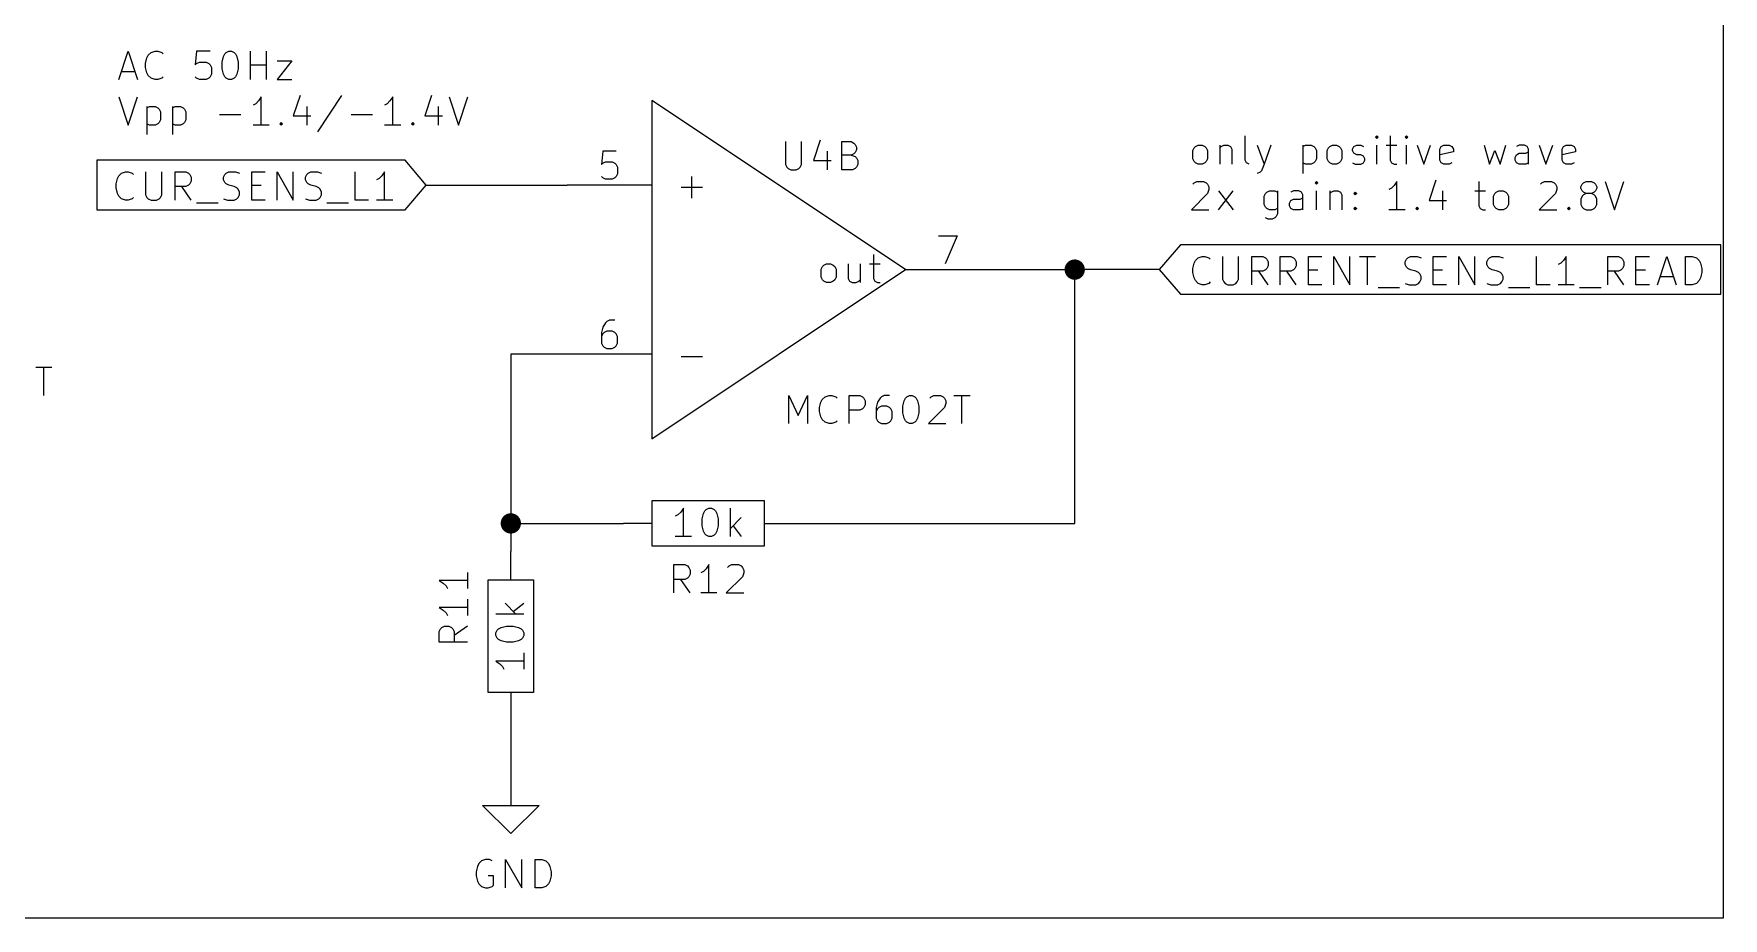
# Model space of a CAD drawing. Extents: x 0.4 to 16.1, y -11.3 to -0.4.
# Drawn here: x 3.154 to 6.15, y -9.15 to -7.582 of the extents above; entities that cross this region are included whole.
import ezdxf

# ---------------------------------------------------------------- set-up
doc = ezdxf.new("R2010")
doc.units = 0
doc.header["$MEASUREMENT"] = 0
for name, color, linetype in [('BLUE3', 171, 'CONTINUOUS'), ('CYAN2', 4, 'CONTINUOUS'), ('GREEN3', 91, 'CONTINUOUS'), ('LYELLOW', 51, 'CONTINUOUS'), ('RED2', 1, 'CONTINUOUS'), ('RED3', 11, 'CONTINUOUS')]:
    doc.layers.add(name, color=color, linetype=linetype)

msp = doc.modelspace()

# ---------------------------------------------------------------- linework, layer by layer
at = {"layer": 'BLUE3', "linetype": 'CONTINUOUS'}
for p, q in [((6.15, -6.05), (6.15, -9.15)), ((3.30476, -7.66288), (3.32143, -7.61288)), ((3.32143, -7.61288), (3.33809, -7.66288)), ((3.35238, -7.63431), (3.35476, -7.62478)), ((3.35238, -7.64145), (3.35238, -7.63431)), ((3.35476, -7.62478), (3.35714, -7.62002)), ((3.35714, -7.62002), (3.36191, -7.61526)), ((3.36191, -7.61526), (3.36905, -7.61288)), ((3.36905, -7.61288), (3.37381, -7.61288)), ((3.37381, -7.61288), (3.38095, -7.61526)), ((3.38095, -7.61526), (3.38333, -7.61764)), ((3.44285, -7.61288), (3.44048, -7.63669)), ((3.44048, -7.63669), (3.44285, -7.63431)), ((3.46667, -7.61288), (3.44285, -7.61288)), ((3.44285, -7.63431), (3.44762, -7.63193)), ((3.44762, -7.63193), (3.45952, -7.63193)), ((3.45952, -7.63193), (3.46428, -7.63431)), ((3.46428, -7.63431), (3.46667, -7.63669)), ((3.46667, -7.63669), (3.46905, -7.64145)), ((3.48809, -7.63193), (3.49047, -7.6224)), ((3.48809, -7.64383), (3.48809, -7.63193)), ((3.49047, -7.6224), (3.49285, -7.61764)), ((3.49285, -7.61764), (3.49524, -7.61526)), ((3.49524, -7.61526), (3.5, -7.61288)), ((3.5, -7.61288), (3.50476, -7.61288)), ((3.50476, -7.61288), (3.50952, -7.61526)), ((3.50952, -7.61526), (3.5119, -7.61764)), ((3.5119, -7.61764), (3.51428, -7.6224)), ((3.51428, -7.6224), (3.51667, -7.63193)), ((3.51667, -7.63193), (3.51667, -7.64383)), ((3.53809, -7.66288), (3.53809, -7.61288)), ((3.53809, -7.63669), (3.56666, -7.63669)), ((3.56666, -7.66288), (3.56666, -7.61288)), ((3.58571, -7.62955), (3.6119, -7.62955)), ((3.6119, -7.62955), (3.58571, -7.66288)), ((3.30952, -7.64859), (3.33333, -7.64859)), ((3.35476, -7.65097), (3.35238, -7.64145)), ((3.35714, -7.65574), (3.35476, -7.65097)), ((3.36191, -7.6605), (3.35714, -7.65574)), ((3.36905, -7.66288), (3.36191, -7.6605)), ((3.37381, -7.66288), (3.36905, -7.66288)), ((3.38095, -7.6605), (3.37381, -7.66288)), ((3.38333, -7.65812), (3.38095, -7.6605)), ((3.44285, -7.6605), (3.44048, -7.65812)), ((3.44762, -7.66288), (3.44285, -7.6605)), ((3.45952, -7.66288), (3.44762, -7.66288)), ((3.46428, -7.6605), (3.45952, -7.66288)), ((3.46667, -7.65812), (3.46428, -7.6605)), ((3.46905, -7.65335), (3.46667, -7.65812)), ((3.46905, -7.64145), (3.46905, -7.65335)), ((3.49047, -7.65335), (3.48809, -7.64383)), ((3.49285, -7.65812), (3.49047, -7.65335)), ((3.49524, -7.6605), (3.49285, -7.65812)), ((3.5, -7.66288), (3.49524, -7.6605)), ((3.50476, -7.66288), (3.5, -7.66288)), ((3.50952, -7.6605), (3.50476, -7.66288)), ((3.5119, -7.65812), (3.50952, -7.6605)), ((3.51428, -7.65335), (3.5119, -7.65812)), ((3.51667, -7.64383), (3.51428, -7.65335)), ((3.58571, -7.66288), (3.6119, -7.66288)), ((3.30476, -7.69388), (3.32143, -7.74388)), ((3.32143, -7.74388), (3.33809, -7.69388)), ((3.55714, -7.69388), (3.55238, -7.70102)), ((3.55714, -7.74388), (3.55714, -7.69388)), ((3.62619, -7.6915), (3.61428, -7.72721)), ((3.7, -7.6915), (3.65714, -7.75578)), ((3.79047, -7.69388), (3.78571, -7.70102)), ((3.79047, -7.74388), (3.79047, -7.69388)), ((3.85952, -7.6915), (3.84762, -7.72721)), ((3.89047, -7.69388), (3.90714, -7.74388)), ((3.90714, -7.74388), (3.92381, -7.69388)), ((3.35476, -7.71055), (3.35476, -7.76055)), ((3.35476, -7.71293), (3.35952, -7.71055)), ((3.35952, -7.71055), (3.36905, -7.71055)), ((3.36905, -7.71055), (3.37381, -7.71293)), ((3.37381, -7.71293), (3.37619, -7.71531)), ((3.37619, -7.71531), (3.37857, -7.72007)), ((3.37857, -7.72007), (3.37857, -7.73435)), ((3.4, -7.71055), (3.4, -7.76055)), ((3.4, -7.71293), (3.40476, -7.71055)), ((3.40476, -7.71055), (3.41428, -7.71055)), ((3.41428, -7.71055), (3.41904, -7.71293)), ((3.41904, -7.71293), (3.42143, -7.71531)), ((3.42143, -7.71531), (3.42381, -7.72007)), ((3.42381, -7.72007), (3.42381, -7.73435)), ((3.48333, -7.72483), (3.52143, -7.72483)), ((3.54761, -7.70578), (3.54285, -7.70817)), ((3.55238, -7.70102), (3.54761, -7.70578)), ((3.61428, -7.72721), (3.64523, -7.72721)), ((3.63809, -7.71055), (3.63809, -7.74388)), ((3.71666, -7.72483), (3.75476, -7.72483)), ((3.78095, -7.70578), (3.77619, -7.70817)), ((3.78571, -7.70102), (3.78095, -7.70578)), ((3.84762, -7.72721), (3.87857, -7.72721)), ((3.87143, -7.71055), (3.87143, -7.74388)), ((3.35952, -7.74388), (3.35476, -7.7415)), ((3.36905, -7.74388), (3.35952, -7.74388)), ((3.37381, -7.7415), (3.36905, -7.74388)), ((3.37619, -7.73912), (3.37381, -7.7415)), ((3.37857, -7.73435), (3.37619, -7.73912)), ((3.40476, -7.74388), (3.4, -7.7415)), ((3.41428, -7.74388), (3.40476, -7.74388)), ((3.41904, -7.7415), (3.41428, -7.74388)), ((3.42143, -7.73912), (3.41904, -7.7415)), ((3.42381, -7.73435), (3.42143, -7.73912)), ((3.57143, -7.74388), (3.54285, -7.74388)), ((3.59047, -7.7415), (3.59285, -7.73912)), ((3.59285, -7.74388), (3.59047, -7.7415)), ((3.59285, -7.73912), (3.59523, -7.7415)), ((3.59285, -7.73912), (3.59285, -7.74388)), ((3.59523, -7.7415), (3.59285, -7.74388)), ((3.80476, -7.74388), (3.77619, -7.74388)), ((3.82381, -7.7415), (3.82619, -7.73912)), ((3.82619, -7.74388), (3.82381, -7.7415)), ((3.82619, -7.73912), (3.82857, -7.7415)), ((3.82619, -7.73912), (3.82619, -7.74388)), ((3.82857, -7.7415), (3.82619, -7.74388)), ((5.20952, -7.78907), (5.2119, -7.78431)), ((5.20952, -7.80335), (5.20952, -7.78907)), ((5.2119, -7.78431), (5.21428, -7.78193)), ((5.21428, -7.78193), (5.21905, -7.77955)), ((5.21905, -7.77955), (5.22619, -7.77955)), ((5.22619, -7.77955), (5.23095, -7.78193)), ((5.23095, -7.78193), (5.23333, -7.78431)), ((5.23333, -7.78431), (5.23571, -7.78907)), ((5.23571, -7.78907), (5.23571, -7.80335)), ((5.25714, -7.77955), (5.25714, -7.81288)), ((5.25714, -7.78431), (5.25952, -7.78193)), ((5.25952, -7.78193), (5.26428, -7.77955)), ((5.26428, -7.77955), (5.27143, -7.77955)), ((5.27143, -7.77955), (5.27619, -7.78193)), ((5.27619, -7.78193), (5.27857, -7.78669)), ((5.27857, -7.78669), (5.27857, -7.81288)), ((5.30237, -7.80574), (5.30237, -7.76288)), ((5.3238, -7.77955), (5.33571, -7.81288)), ((5.34761, -7.77955), (5.33571, -7.81288)), ((5.40475, -7.77955), (5.40475, -7.82955)), ((5.40475, -7.78193), (5.40952, -7.77955)), ((5.40952, -7.77955), (5.41904, -7.77955)), ((5.41904, -7.77955), (5.4238, -7.78193)), ((5.4238, -7.78193), (5.42618, -7.78431)), ((5.42618, -7.78431), (5.42856, -7.78907)), ((5.42856, -7.78907), (5.42856, -7.80335)), ((5.44761, -7.78907), (5.44999, -7.78431)), ((5.44761, -7.80335), (5.44761, -7.78907)), ((5.44999, -7.78431), (5.45237, -7.78193)), ((5.45237, -7.78193), (5.45713, -7.77955)), ((5.45713, -7.77955), (5.46428, -7.77955)), ((5.46428, -7.77955), (5.46904, -7.78193)), ((5.46904, -7.78193), (5.47142, -7.78431)), ((5.47142, -7.78431), (5.4738, -7.78907)), ((5.4738, -7.78907), (5.4738, -7.80335)), ((5.49285, -7.78669), (5.49522, -7.78193)), ((5.49285, -7.78907), (5.49285, -7.78669)), ((5.49522, -7.79383), (5.49285, -7.78907)), ((5.49522, -7.78193), (5.49999, -7.77955)), ((5.49999, -7.77955), (5.50713, -7.77955)), ((5.50713, -7.77955), (5.51189, -7.78193)), ((5.5357, -7.76288), (5.53332, -7.76526)), ((5.53332, -7.76526), (5.5357, -7.76764)), ((5.53808, -7.76526), (5.5357, -7.76288)), ((5.5357, -7.76288), (5.5357, -7.76764)), ((5.5357, -7.76764), (5.53808, -7.76526)), ((5.5357, -7.81288), (5.5357, -7.77955)), ((5.55237, -7.77955), (5.57142, -7.77955)), ((5.55951, -7.76288), (5.55951, -7.80574)), ((5.58808, -7.76288), (5.5857, -7.76526)), ((5.5857, -7.76526), (5.58808, -7.76764)), ((5.59046, -7.76526), (5.58808, -7.76288)), ((5.58808, -7.76288), (5.58808, -7.76764)), ((5.58808, -7.76764), (5.59046, -7.76526)), ((5.58808, -7.81288), (5.58808, -7.77955)), ((5.60713, -7.77955), (5.61904, -7.81288)), ((5.61904, -7.81288), (5.63094, -7.77955)), ((5.64761, -7.78669), (5.64999, -7.78193)), ((5.64761, -7.80574), (5.64761, -7.78669)), ((5.64999, -7.78193), (5.65475, -7.77955)), ((5.65475, -7.77955), (5.66428, -7.77955)), ((5.66428, -7.77955), (5.66904, -7.78193)), ((5.66904, -7.78193), (5.67142, -7.78669)), ((5.67142, -7.78669), (5.67142, -7.79145)), ((5.72618, -7.77955), (5.7357, -7.81288)), ((5.7357, -7.81288), (5.74523, -7.78907)), ((5.74523, -7.78907), (5.75475, -7.81288)), ((5.75475, -7.81288), (5.76428, -7.77955)), ((5.78809, -7.77955), (5.78332, -7.78193)), ((5.79761, -7.77955), (5.78809, -7.77955)), ((5.80237, -7.78193), (5.79761, -7.77955)), ((5.80475, -7.78669), (5.80237, -7.78193)), ((5.80475, -7.81288), (5.80475, -7.78669)), ((5.8238, -7.77955), (5.8357, -7.81288)), ((5.8357, -7.81288), (5.84761, -7.77955)), ((5.86428, -7.78669), (5.86665, -7.78193)), ((5.86428, -7.80574), (5.86428, -7.78669)), ((5.86665, -7.78193), (5.87142, -7.77955)), ((5.87142, -7.77955), (5.88094, -7.77955)), ((5.88094, -7.77955), (5.8857, -7.78193)), ((5.8857, -7.78193), (5.88808, -7.78669)), ((5.88808, -7.78669), (5.88808, -7.79145)), ((5.2119, -7.80812), (5.20952, -7.80335)), ((5.21428, -7.8105), (5.2119, -7.80812)), ((5.21905, -7.81288), (5.21428, -7.8105)), ((5.22619, -7.81288), (5.21905, -7.81288)), ((5.23095, -7.8105), (5.22619, -7.81288)), ((5.23333, -7.80812), (5.23095, -7.8105)), ((5.23571, -7.80335), (5.23333, -7.80812)), ((5.30476, -7.8105), (5.30237, -7.80574)), ((5.30952, -7.81288), (5.30476, -7.8105)), ((5.33571, -7.81288), (5.33094, -7.82478)), ((5.40952, -7.81288), (5.40475, -7.8105)), ((5.41904, -7.81288), (5.40952, -7.81288)), ((5.4238, -7.8105), (5.41904, -7.81288)), ((5.42618, -7.80812), (5.4238, -7.8105)), ((5.42856, -7.80335), (5.42618, -7.80812)), ((5.44999, -7.80812), (5.44761, -7.80335)), ((5.45237, -7.8105), (5.44999, -7.80812)), ((5.45713, -7.81288), (5.45237, -7.8105)), ((5.46428, -7.81288), (5.45713, -7.81288)), ((5.46904, -7.8105), (5.46428, -7.81288)), ((5.47142, -7.80812), (5.46904, -7.8105)), ((5.4738, -7.80335), (5.47142, -7.80812)), ((5.49285, -7.8105), (5.49761, -7.81288)), ((5.49999, -7.79621), (5.49522, -7.79383)), ((5.49761, -7.81288), (5.50713, -7.81288)), ((5.50713, -7.79621), (5.49999, -7.79621)), ((5.51189, -7.79859), (5.50713, -7.79621)), ((5.50713, -7.81288), (5.51189, -7.8105)), ((5.51427, -7.80335), (5.51189, -7.79859)), ((5.51189, -7.8105), (5.51427, -7.80574)), ((5.51427, -7.80574), (5.51427, -7.80335)), ((5.55951, -7.80574), (5.56189, -7.8105)), ((5.56189, -7.8105), (5.56666, -7.81288)), ((5.56666, -7.81288), (5.57142, -7.81288)), ((5.67142, -7.79145), (5.64761, -7.79621)), ((5.64999, -7.8105), (5.64761, -7.80574)), ((5.65475, -7.81288), (5.64999, -7.8105)), ((5.66428, -7.81288), (5.65475, -7.81288)), ((5.66904, -7.8105), (5.66428, -7.81288)), ((5.78094, -7.80097), (5.78332, -7.79621)), ((5.78094, -7.80574), (5.78094, -7.80097)), ((5.78332, -7.8105), (5.78094, -7.80574)), ((5.78332, -7.79621), (5.78809, -7.79383)), ((5.78809, -7.81288), (5.78332, -7.8105)), ((5.78809, -7.79383), (5.79999, -7.79383)), ((5.79999, -7.81288), (5.78809, -7.81288)), ((5.79999, -7.79383), (5.80475, -7.79145)), ((5.80475, -7.8105), (5.79999, -7.81288)), ((5.88808, -7.79145), (5.86428, -7.79621)), ((5.86665, -7.8105), (5.86428, -7.80574)), ((5.87142, -7.81288), (5.86665, -7.8105)), ((5.88094, -7.81288), (5.87142, -7.81288)), ((5.8857, -7.8105), (5.88094, -7.81288)), ((5.20952, -7.84864), (5.2119, -7.84626)), ((5.2119, -7.84626), (5.21667, -7.84388)), ((5.21667, -7.84388), (5.22857, -7.84388)), ((5.22857, -7.84388), (5.23333, -7.84626)), ((5.23333, -7.84626), (5.23571, -7.84864)), ((5.23571, -7.84864), (5.23809, -7.8534)), ((5.32856, -7.82717), (5.3238, -7.82955)), ((5.33094, -7.82478), (5.32856, -7.82717)), ((5.42856, -7.84388), (5.42619, -7.84626)), ((5.42619, -7.84626), (5.42856, -7.84864)), ((5.43094, -7.84626), (5.42856, -7.84388)), ((5.42856, -7.84388), (5.42856, -7.84864)), ((5.42856, -7.84864), (5.43094, -7.84626)), ((5.57142, -7.84388), (5.56666, -7.85102)), ((5.57142, -7.89388), (5.57142, -7.84388)), ((5.64047, -7.8415), (5.62857, -7.87721)), ((5.71666, -7.84388), (5.71666, -7.88674)), ((5.82618, -7.84864), (5.82856, -7.84626)), ((5.82856, -7.84626), (5.83332, -7.84388)), ((5.83332, -7.84388), (5.84523, -7.84388)), ((5.84523, -7.84388), (5.84999, -7.84626)), ((5.84999, -7.84626), (5.85237, -7.84864)), ((5.85237, -7.84864), (5.85475, -7.8534)), ((5.89761, -7.8534), (5.89999, -7.84864)), ((5.89999, -7.84864), (5.90237, -7.84626)), ((5.90237, -7.84626), (5.90713, -7.84388)), ((5.90713, -7.84388), (5.91666, -7.84388)), ((5.91666, -7.84388), (5.92142, -7.84626)), ((5.92142, -7.84626), (5.9238, -7.84864)), ((5.9238, -7.84864), (5.92618, -7.8534)), ((5.94046, -7.84388), (5.95713, -7.89388)), ((5.95713, -7.89388), (5.9738, -7.84388)), ((5.23571, -7.86531), (5.20714, -7.89388)), ((5.23809, -7.85817), (5.23571, -7.86531)), ((5.23809, -7.8534), (5.23809, -7.85817)), ((5.25476, -7.89388), (5.28095, -7.86055)), ((5.25476, -7.86055), (5.28095, -7.89388)), ((5.33571, -7.87007), (5.33809, -7.86531)), ((5.33571, -7.88435), (5.33571, -7.87007)), ((5.33809, -7.86531), (5.34047, -7.86293)), ((5.34047, -7.86293), (5.34524, -7.86055)), ((5.34524, -7.86055), (5.35476, -7.86055)), ((5.35476, -7.86055), (5.35952, -7.86293)), ((5.35952, -7.86055), (5.35952, -7.90102)), ((5.38095, -7.88197), (5.38333, -7.87721)), ((5.38809, -7.86055), (5.38333, -7.86293)), ((5.38333, -7.87721), (5.38809, -7.87483)), ((5.39761, -7.86055), (5.38809, -7.86055)), ((5.38809, -7.87483), (5.4, -7.87483)), ((5.40237, -7.86293), (5.39761, -7.86055)), ((5.4, -7.87483), (5.40476, -7.87245)), ((5.40476, -7.86769), (5.40237, -7.86293)), ((5.40476, -7.89388), (5.40476, -7.86769)), ((5.42856, -7.89388), (5.42856, -7.86055)), ((5.45237, -7.86055), (5.45237, -7.89388)), ((5.45237, -7.86531), (5.45476, -7.86293)), ((5.45476, -7.86293), (5.45952, -7.86055)), ((5.45952, -7.86055), (5.46666, -7.86055)), ((5.46666, -7.86055), (5.47142, -7.86293)), ((5.47142, -7.86293), (5.4738, -7.86769)), ((5.4738, -7.86769), (5.4738, -7.89388)), ((5.49523, -7.86531), (5.49761, -7.86293)), ((5.49761, -7.86769), (5.49523, -7.86531)), ((5.49761, -7.86293), (5.49999, -7.86531)), ((5.49761, -7.86293), (5.49761, -7.86769)), ((5.49999, -7.86531), (5.49761, -7.86769)), ((5.5619, -7.85578), (5.55714, -7.85817)), ((5.56666, -7.85102), (5.5619, -7.85578)), ((5.62857, -7.87721), (5.65952, -7.87721)), ((5.65237, -7.86055), (5.65237, -7.89388)), ((5.70952, -7.86055), (5.72856, -7.86055)), ((5.74285, -7.87007), (5.74523, -7.86531)), ((5.74285, -7.88435), (5.74285, -7.87007)), ((5.74523, -7.86531), (5.74761, -7.86293)), ((5.74761, -7.86293), (5.75237, -7.86055)), ((5.75237, -7.86055), (5.75952, -7.86055)), ((5.75952, -7.86055), (5.76428, -7.86293)), ((5.76428, -7.86293), (5.76666, -7.86531)), ((5.76666, -7.86531), (5.76904, -7.87007)), ((5.76904, -7.87007), (5.76904, -7.88435)), ((5.85237, -7.86531), (5.8238, -7.89388)), ((5.85475, -7.85817), (5.85237, -7.86531)), ((5.85475, -7.8534), (5.85475, -7.85817)), ((5.89761, -7.85578), (5.89761, -7.8534)), ((5.89999, -7.86055), (5.89761, -7.85578)), ((5.89999, -7.87007), (5.89761, -7.87483)), ((5.89761, -7.87483), (5.89761, -7.88435)), ((5.90237, -7.86293), (5.89999, -7.86055)), ((5.90237, -7.86769), (5.89999, -7.87007)), ((5.90713, -7.86531), (5.90237, -7.86293)), ((5.90713, -7.86531), (5.90237, -7.86769)), ((5.91666, -7.86531), (5.90713, -7.86531)), ((5.92142, -7.86293), (5.91666, -7.86531)), ((5.92142, -7.86769), (5.91666, -7.86531)), ((5.9238, -7.86055), (5.92142, -7.86293)), ((5.9238, -7.87007), (5.92142, -7.86769)), ((5.92618, -7.85578), (5.9238, -7.86055)), ((5.92618, -7.87483), (5.9238, -7.87007)), ((5.92618, -7.8534), (5.92618, -7.85578)), ((5.92618, -7.88435), (5.92618, -7.87483)), ((5.20714, -7.89388), (5.23809, -7.89388)), ((5.33809, -7.88912), (5.33571, -7.88435)), ((5.34047, -7.8915), (5.33809, -7.88912)), ((5.34285, -7.91055), (5.33809, -7.90817)), ((5.34524, -7.89388), (5.34047, -7.8915)), ((5.35476, -7.89388), (5.34524, -7.89388)), ((5.35476, -7.90817), (5.35, -7.91055)), ((5.35952, -7.8915), (5.35476, -7.89388)), ((5.35714, -7.90578), (5.35476, -7.90817)), ((5.35952, -7.90102), (5.35714, -7.90578)), ((5.38095, -7.88674), (5.38095, -7.88197)), ((5.38333, -7.8915), (5.38095, -7.88674)), ((5.38809, -7.89388), (5.38333, -7.8915)), ((5.4, -7.89388), (5.38809, -7.89388)), ((5.40476, -7.8915), (5.4, -7.89388)), ((5.49523, -7.8915), (5.49761, -7.88912)), ((5.49761, -7.89388), (5.49523, -7.8915)), ((5.49761, -7.88912), (5.49999, -7.8915)), ((5.49761, -7.88912), (5.49761, -7.89388)), ((5.49999, -7.8915), (5.49761, -7.89388)), ((5.58571, -7.89388), (5.55714, -7.89388)), ((5.60476, -7.8915), (5.60713, -7.88912)), ((5.60713, -7.89388), (5.60476, -7.8915)), ((5.60713, -7.88912), (5.60952, -7.8915)), ((5.60713, -7.88912), (5.60713, -7.89388)), ((5.60952, -7.8915), (5.60713, -7.89388)), ((5.71666, -7.88674), (5.71904, -7.8915)), ((5.71904, -7.8915), (5.7238, -7.89388)), ((5.7238, -7.89388), (5.72856, -7.89388)), ((5.74523, -7.88912), (5.74285, -7.88435)), ((5.74761, -7.8915), (5.74523, -7.88912)), ((5.75237, -7.89388), (5.74761, -7.8915)), ((5.75952, -7.89388), (5.75237, -7.89388)), ((5.76428, -7.8915), (5.75952, -7.89388)), ((5.76666, -7.88912), (5.76428, -7.8915)), ((5.76904, -7.88435), (5.76666, -7.88912)), ((5.8238, -7.89388), (5.85475, -7.89388)), ((5.8738, -7.8915), (5.87618, -7.88912)), ((5.87618, -7.89388), (5.8738, -7.8915)), ((5.87618, -7.88912), (5.87856, -7.8915)), ((5.87618, -7.88912), (5.87618, -7.89388)), ((5.87856, -7.8915), (5.87618, -7.89388)), ((5.89761, -7.88435), (5.89999, -7.88912)), ((5.89999, -7.88912), (5.90237, -7.8915)), ((5.90237, -7.8915), (5.90713, -7.89388)), ((5.90713, -7.89388), (5.91666, -7.89388)), ((5.91666, -7.89388), (5.92142, -7.8915)), ((5.92142, -7.8915), (5.9238, -7.88912)), ((5.9238, -7.88912), (5.92618, -7.88435)), ((5.35, -7.91055), (5.34285, -7.91055)), ((6.15, -9.15), (1.95, -9.15))]:
    msp.add_line(p, q, dxfattribs=at)
at = {"layer": 'CYAN2', "linetype": 'CONTINUOUS'}
for p, q in [((4.4869, -7.77313), (4.4869, -7.81361)), ((4.51547, -7.81361), (4.51547, -7.77313)), ((4.54881, -7.77075), (4.53691, -7.80646)), ((4.5869, -7.82313), (4.5869, -7.77313)), ((4.5869, -7.77313), (4.60357, -7.77313)), ((4.60357, -7.77313), (4.60833, -7.77551)), ((4.60833, -7.77551), (4.61071, -7.77789)), ((4.61071, -7.77789), (4.61309, -7.78265)), ((4.61309, -7.78742), (4.61071, -7.79218)), ((4.61309, -7.78265), (4.61309, -7.78742)), ((4.4869, -7.81361), (4.48928, -7.81837)), ((4.48928, -7.81837), (4.49167, -7.82075)), ((4.51071, -7.82075), (4.51309, -7.81837)), ((4.51309, -7.81837), (4.51547, -7.81361)), ((4.53691, -7.80646), (4.56785, -7.80646)), ((4.56071, -7.7898), (4.56071, -7.82313)), ((4.60357, -7.79694), (4.5869, -7.79694)), ((4.60833, -7.79456), (4.60357, -7.79694)), ((4.60357, -7.79694), (4.61071, -7.79932)), ((4.61071, -7.79218), (4.60833, -7.79456)), ((4.61071, -7.79932), (4.61309, -7.8017)), ((4.61309, -7.81837), (4.61071, -7.82075)), ((4.61309, -7.8017), (4.61547, -7.80646)), ((4.61547, -7.81361), (4.61309, -7.81837)), ((4.61547, -7.80646), (4.61547, -7.81361)), ((4.32095, -7.87313), (4.32095, -7.83504)), ((4.49167, -7.82075), (4.49643, -7.82313)), ((4.49643, -7.82313), (4.50595, -7.82313)), ((4.50595, -7.82313), (4.51071, -7.82075)), ((4.60595, -7.82313), (4.5869, -7.82313)), ((4.61071, -7.82075), (4.60595, -7.82313)), ((4.3019, -7.85408), (4.34, -7.85408)), ((4.55048, -7.99932), (4.55286, -7.99456)), ((4.55286, -7.99456), (4.55524, -7.99218)), ((4.55524, -7.99218), (4.56, -7.9898)), ((4.56, -7.9898), (4.56715, -7.9898)), ((4.56715, -7.9898), (4.57191, -7.99218)), ((4.57191, -7.99218), (4.57429, -7.99456)), ((4.57429, -7.99456), (4.57667, -7.99932)), ((4.59809, -7.9898), (4.59809, -8.01599)), ((4.61952, -7.9898), (4.61952, -8.02313)), ((4.63619, -7.9898), (4.65524, -7.9898)), ((4.64333, -7.97313), (4.64333, -8.01599)), ((4.55048, -8.01361), (4.55048, -7.99932)), ((4.55286, -8.01837), (4.55048, -8.01361)), ((4.55524, -8.02075), (4.55286, -8.01837)), ((4.56, -8.02313), (4.55524, -8.02075)), ((4.56715, -8.02313), (4.56, -8.02313)), ((4.57191, -8.02075), (4.56715, -8.02313)), ((4.57429, -8.01837), (4.57191, -8.02075)), ((4.57667, -8.01361), (4.57429, -8.01837)), ((4.57667, -7.99932), (4.57667, -8.01361)), ((4.59809, -8.01599), (4.60048, -8.02075)), ((4.60048, -8.02075), (4.60524, -8.02313)), ((4.60524, -8.02313), (4.61238, -8.02313)), ((4.61238, -8.02313), (4.61714, -8.02075)), ((4.61714, -8.02075), (4.61952, -8.01837)), ((4.64333, -8.01599), (4.64571, -8.02075)), ((4.64571, -8.02075), (4.65048, -8.02313)), ((4.65048, -8.02313), (4.65524, -8.02313)), ((3.15757, -8.17313), (3.18614, -8.17313)), ((3.17186, -8.22313), (3.17186, -8.17313)), ((4.3019, -8.15408), (4.34, -8.15408)), ((4.49286, -8.27313), (4.49286, -8.22313)), ((4.49286, -8.22313), (4.50953, -8.25885)), ((4.50953, -8.25885), (4.52619, -8.22313)), ((4.52619, -8.22313), (4.52619, -8.27313)), ((4.54762, -8.24456), (4.55, -8.23504)), ((4.55, -8.23504), (4.55238, -8.23028)), ((4.55238, -8.23028), (4.55715, -8.22551)), ((4.55715, -8.22551), (4.56429, -8.22313)), ((4.56429, -8.22313), (4.56905, -8.22313)), ((4.56905, -8.22313), (4.57619, -8.22551)), ((4.57619, -8.22551), (4.57857, -8.22789)), ((4.6, -8.27313), (4.6, -8.22313)), ((4.6, -8.22313), (4.61905, -8.22313)), ((4.61905, -8.22313), (4.62381, -8.22551)), ((4.62381, -8.22551), (4.62619, -8.22789)), ((4.62619, -8.22789), (4.62857, -8.23265)), ((4.62857, -8.23265), (4.62857, -8.2398)), ((4.65, -8.23504), (4.64762, -8.24456)), ((4.65476, -8.22789), (4.65, -8.23504)), ((4.65715, -8.22551), (4.65476, -8.22789)), ((4.66191, -8.22313), (4.65715, -8.22551)), ((4.67143, -8.22313), (4.66191, -8.22313)), ((4.69524, -8.24218), (4.69762, -8.23265)), ((4.69762, -8.23265), (4.7, -8.22789)), ((4.7, -8.22789), (4.70238, -8.22551)), ((4.70238, -8.22551), (4.70714, -8.22313)), ((4.70714, -8.22313), (4.71191, -8.22313)), ((4.71191, -8.22313), (4.71667, -8.22551)), ((4.71667, -8.22551), (4.71905, -8.22789)), ((4.71905, -8.22789), (4.72143, -8.23265)), ((4.72143, -8.23265), (4.72381, -8.24218)), ((4.74286, -8.22789), (4.74524, -8.22551)), ((4.74524, -8.22551), (4.75, -8.22313)), ((4.75, -8.22313), (4.76191, -8.22313)), ((4.76191, -8.22313), (4.76667, -8.22551)), ((4.76667, -8.22551), (4.76905, -8.22789)), ((4.76905, -8.22789), (4.77143, -8.23265)), ((4.77143, -8.23742), (4.76905, -8.24456)), ((4.77143, -8.23265), (4.77143, -8.23742)), ((4.78571, -8.22313), (4.81428, -8.22313)), ((4.8, -8.27313), (4.8, -8.22313)), ((4.54762, -8.2517), (4.54762, -8.24456)), ((4.55, -8.26122), (4.54762, -8.2517)), ((4.55238, -8.26599), (4.55, -8.26122)), ((4.55715, -8.27075), (4.55238, -8.26599)), ((4.57857, -8.26837), (4.57619, -8.27075)), ((4.61905, -8.24932), (4.6, -8.24932)), ((4.62381, -8.24694), (4.61905, -8.24932)), ((4.62619, -8.24456), (4.62381, -8.24694)), ((4.62857, -8.2398), (4.62619, -8.24456)), ((4.64762, -8.24456), (4.64762, -8.26361)), ((4.65, -8.24694), (4.64762, -8.2517)), ((4.64762, -8.26361), (4.65, -8.26837)), ((4.65238, -8.24456), (4.65, -8.24694)), ((4.65, -8.26837), (4.65238, -8.27075)), ((4.65715, -8.24218), (4.65238, -8.24456)), ((4.66667, -8.24218), (4.65715, -8.24218)), ((4.67143, -8.24456), (4.66667, -8.24218)), ((4.67381, -8.24694), (4.67143, -8.24456)), ((4.67143, -8.27075), (4.67381, -8.26837)), ((4.67619, -8.2517), (4.67381, -8.24694)), ((4.67381, -8.26837), (4.67619, -8.26361)), ((4.67619, -8.26361), (4.67619, -8.2517)), ((4.69524, -8.25408), (4.69524, -8.24218)), ((4.69762, -8.26361), (4.69524, -8.25408)), ((4.7, -8.26837), (4.69762, -8.26361)), ((4.70238, -8.27075), (4.7, -8.26837)), ((4.71905, -8.26837), (4.71667, -8.27075)), ((4.72143, -8.26361), (4.71905, -8.26837)), ((4.72381, -8.25408), (4.72143, -8.26361)), ((4.72381, -8.24218), (4.72381, -8.25408)), ((4.76905, -8.24456), (4.74048, -8.27313)), ((4.56429, -8.27313), (4.55715, -8.27075)), ((4.56905, -8.27313), (4.56429, -8.27313)), ((4.57619, -8.27075), (4.56905, -8.27313)), ((4.65238, -8.27075), (4.65715, -8.27313)), ((4.65715, -8.27313), (4.66667, -8.27313)), ((4.66667, -8.27313), (4.67143, -8.27075)), ((4.70714, -8.27313), (4.70238, -8.27075)), ((4.71191, -8.27313), (4.70714, -8.27313)), ((4.71667, -8.27075), (4.71191, -8.27313)), ((4.74048, -8.27313), (4.77143, -8.27313)), ((4.29643, -8.43504), (4.29167, -8.43742)), ((4.30119, -8.43028), (4.29643, -8.43504)), ((4.30595, -8.42313), (4.30119, -8.43028)), ((4.30595, -8.47313), (4.30595, -8.42313)), ((4.33928, -8.44218), (4.34166, -8.43265)), ((4.33928, -8.45408), (4.33928, -8.44218)), ((4.34166, -8.43265), (4.34404, -8.42789)), ((4.34404, -8.42789), (4.34643, -8.42551)), ((4.34643, -8.42551), (4.35119, -8.42313)), ((4.35119, -8.42313), (4.35595, -8.42313)), ((4.35595, -8.42313), (4.36071, -8.42551)), ((4.36071, -8.42551), (4.36309, -8.42789)), ((4.36309, -8.42789), (4.36547, -8.43265)), ((4.36547, -8.43265), (4.36785, -8.44218)), ((4.36785, -8.44218), (4.36785, -8.45408)), ((4.38928, -8.47313), (4.38928, -8.42313)), ((4.40833, -8.4398), (4.38928, -8.45885)), ((4.32024, -8.47313), (4.29167, -8.47313)), ((4.34166, -8.46361), (4.33928, -8.45408)), ((4.34404, -8.46837), (4.34166, -8.46361)), ((4.34643, -8.47075), (4.34404, -8.46837)), ((4.35119, -8.47313), (4.34643, -8.47075)), ((4.35595, -8.47313), (4.35119, -8.47313)), ((4.36071, -8.47075), (4.35595, -8.47313)), ((4.36309, -8.46837), (4.36071, -8.47075)), ((4.36547, -8.46361), (4.36309, -8.46837)), ((4.36785, -8.45408), (4.36547, -8.46361)), ((4.39404, -8.45408), (4.40833, -8.47313)), ((3.92313, -8.5369), (3.92313, -8.56547)), ((4.28928, -8.57313), (4.28928, -8.52313)), ((4.28928, -8.52313), (4.30833, -8.52313)), ((4.30833, -8.52313), (4.31309, -8.52551)), ((4.31309, -8.52551), (4.31548, -8.52789)), ((4.31548, -8.52789), (4.31785, -8.53265)), ((4.31785, -8.53265), (4.31785, -8.5398)), ((4.34167, -8.53504), (4.33691, -8.53742)), ((4.34643, -8.53028), (4.34167, -8.53504)), ((4.35119, -8.52313), (4.34643, -8.53028)), ((4.35119, -8.57313), (4.35119, -8.52313)), ((4.38452, -8.52789), (4.3869, -8.52551)), ((4.3869, -8.52551), (4.39167, -8.52313)), ((4.39167, -8.52313), (4.40357, -8.52313)), ((4.40357, -8.52313), (4.40833, -8.52551)), ((4.40833, -8.52551), (4.41071, -8.52789)), ((4.41071, -8.52789), (4.41309, -8.53265)), ((4.41309, -8.53742), (4.41071, -8.54456)), ((4.41309, -8.53265), (4.41309, -8.53742)), ((3.92313, -8.55119), (3.87313, -8.55119)), ((3.87313, -8.55119), (3.88028, -8.55595)), ((3.88028, -8.55595), (3.88504, -8.56071)), ((3.88504, -8.56071), (3.88742, -8.56547)), ((4.30833, -8.54932), (4.28928, -8.54932)), ((4.31785, -8.57313), (4.30119, -8.54932)), ((4.31309, -8.54694), (4.30833, -8.54932)), ((4.31548, -8.54456), (4.31309, -8.54694)), ((4.31785, -8.5398), (4.31548, -8.54456)), ((4.41071, -8.54456), (4.38214, -8.57313)), ((3.92313, -8.58452), (3.92313, -8.61309)), ((3.9898, -8.59167), (4.00885, -8.61071)), ((4.00408, -8.60595), (4.02313, -8.59167)), ((4.36548, -8.57313), (4.33691, -8.57313)), ((4.38214, -8.57313), (4.41309, -8.57313)), ((3.92313, -8.59881), (3.87313, -8.59881)), ((3.87313, -8.59881), (3.88028, -8.60357)), ((3.88028, -8.60357), (3.88504, -8.60833)), ((3.88504, -8.60833), (3.88742, -8.61309)), ((4.02313, -8.61071), (3.97313, -8.61071)), ((3.87313, -8.64167), (3.87551, -8.6369)), ((3.87313, -8.66071), (3.87313, -8.64167)), ((3.87551, -8.6369), (3.87789, -8.63452)), ((3.87789, -8.63452), (3.88265, -8.63214)), ((3.88265, -8.63214), (3.8898, -8.63214)), ((3.8898, -8.63214), (3.89456, -8.63452)), ((3.89456, -8.63452), (3.89694, -8.6369)), ((3.89694, -8.6369), (3.89932, -8.64167)), ((3.92313, -8.63214), (3.89932, -8.64881)), ((3.89932, -8.64167), (3.89932, -8.66071)), ((3.97313, -8.64404), (3.97551, -8.63928)), ((3.97313, -8.64881), (3.97313, -8.64404)), ((3.97551, -8.65357), (3.97313, -8.64881)), ((3.97551, -8.63928), (3.97789, -8.6369)), ((3.97789, -8.65595), (3.97551, -8.65357)), ((3.97789, -8.6369), (3.98265, -8.63452)), ((3.98265, -8.65833), (3.97789, -8.65595)), ((3.98265, -8.63452), (3.99218, -8.63214)), ((3.99218, -8.66071), (3.98265, -8.65833)), ((3.99218, -8.63214), (4.00408, -8.63214)), ((4.00408, -8.63214), (4.01361, -8.63452)), ((4.01361, -8.65833), (4.00408, -8.66071)), ((4.01361, -8.63452), (4.01837, -8.6369)), ((4.01837, -8.65595), (4.01361, -8.65833)), ((4.01837, -8.6369), (4.02075, -8.63928)), ((4.02075, -8.65357), (4.01837, -8.65595)), ((4.02075, -8.63928), (4.02313, -8.64404)), ((4.02313, -8.64881), (4.02075, -8.65357)), ((4.02313, -8.64404), (4.02313, -8.64881)), ((3.92313, -8.66071), (3.87313, -8.66071)), ((4.00408, -8.66071), (3.99218, -8.66071)), ((4.02313, -8.67976), (4.02313, -8.70833)), ((4.02313, -8.69404), (3.97313, -8.69404)), ((3.97313, -8.69404), (3.98028, -8.6988)), ((3.98028, -8.6988), (3.98504, -8.70357)), ((3.98504, -8.70357), (3.98742, -8.70833)), ((3.955, -9.04613), (3.94786, -9.04851)), ((3.96214, -9.04613), (3.955, -9.04613)), ((3.96691, -9.04851), (3.96214, -9.04613)), ((3.99071, -9.09613), (3.99071, -9.04613)), ((3.99071, -9.04613), (4.01928, -9.09613)), ((4.01928, -9.09613), (4.01928, -9.04613)), ((4.04309, -9.09613), (4.04309, -9.04613)), ((4.04309, -9.04613), (4.055, -9.04613)), ((4.055, -9.04613), (4.06214, -9.04851)), ((3.94071, -9.05804), (3.93833, -9.06756)), ((3.93833, -9.06756), (3.93833, -9.0747)), ((3.93833, -9.0747), (3.94071, -9.08422)), ((3.94309, -9.05328), (3.94071, -9.05804)), ((3.94786, -9.04851), (3.94309, -9.05328)), ((3.96928, -9.0747), (3.95976, -9.0747)), ((3.96928, -9.09137), (3.96928, -9.0747)), ((4.06214, -9.04851), (4.06691, -9.05328)), ((4.06691, -9.05328), (4.06929, -9.05804)), ((4.06929, -9.05804), (4.07167, -9.06756)), ((4.07167, -9.0747), (4.06929, -9.08422)), ((4.07167, -9.06756), (4.07167, -9.0747)), ((3.94071, -9.08422), (3.94309, -9.08899)), ((3.94309, -9.08899), (3.94786, -9.09375)), ((3.94786, -9.09375), (3.955, -9.09613)), ((3.955, -9.09613), (3.95976, -9.09613)), ((3.95976, -9.09613), (3.96691, -9.09375)), ((3.96691, -9.09375), (3.96928, -9.09137)), ((4.055, -9.09613), (4.04309, -9.09613)), ((4.06214, -9.09375), (4.055, -9.09613)), ((4.06691, -9.08899), (4.06214, -9.09375)), ((4.06929, -9.08422), (4.06691, -9.08899))]:
    msp.add_line(p, q, dxfattribs=at)
at = {"layer": 'GREEN3', "linetype": 'CONTINUOUS'}
for p, q in [((3.85, -7.85), (4.1, -7.85)), ((4.85, -8), (5, -8)), ((5, -8.45), (5, -8)), ((5.15, -8), (5, -8)), ((4.1, -8.15), (4, -8.15)), ((4, -8.15), (4, -8.45)), ((4, -8.45), (4.2, -8.45)), ((4, -8.45), (4, -8.5)), ((4.5, -8.45), (5, -8.45)), ((4, -8.8), (4, -8.9))]:
    msp.add_line(p, q, dxfattribs=at)
at = {"layer": 'GREEN3', "const_width": 0.018}
for points in [[(4.991, -8, 1), (5.009, -8, 1)], [(3.991, -8.45, 1), (4.009, -8.45, 1)]]:
    msp.add_lwpolyline(points, format="xyb", close=True, dxfattribs=at)
at = {"layer": 'LYELLOW', "linetype": 'CONTINUOUS'}
for p, q in [((4.25, -7.7), (4.25, -8.3)), ((4.7, -8), (4.25, -7.7)), ((4.25, -8.3), (4.7, -8))]:
    msp.add_line(p, q, dxfattribs=at)
at = {"layer": 'RED2', "linetype": 'CONTINUOUS'}
for p, q in [((4.25, -7.7), (4.25, -8.3)), ((4.7, -8), (4.25, -7.7)), ((3.8125, -7.80624), (3.26609, -7.80624)), ((3.26609, -7.80624), (3.26609, -7.85)), ((3.85, -7.85), (3.8125, -7.80624)), ((3.3, -7.84813), (3.30238, -7.83861)), ((3.3, -7.85528), (3.3, -7.84813)), ((3.30238, -7.83861), (3.30476, -7.83385)), ((3.30476, -7.83385), (3.30953, -7.82909)), ((3.30953, -7.82909), (3.31667, -7.8267)), ((3.31667, -7.8267), (3.32143, -7.8267)), ((3.32143, -7.8267), (3.32857, -7.82909)), ((3.32857, -7.82909), (3.33095, -7.83147)), ((3.35238, -7.8267), (3.35238, -7.86718)), ((3.38095, -7.86718), (3.38095, -7.8267)), ((3.40476, -7.8767), (3.40476, -7.8267)), ((3.40476, -7.8267), (3.42381, -7.8267)), ((3.42381, -7.8267), (3.42857, -7.82909)), ((3.42857, -7.82909), (3.43096, -7.83147)), ((3.43096, -7.84813), (3.42857, -7.85052)), ((3.43096, -7.83147), (3.43333, -7.83623)), ((3.43333, -7.84337), (3.43096, -7.84813)), ((3.43333, -7.83623), (3.43333, -7.84337)), ((3.49048, -7.83623), (3.49286, -7.83147)), ((3.49048, -7.84099), (3.49048, -7.83623)), ((3.49286, -7.84575), (3.49048, -7.84099)), ((3.49286, -7.83147), (3.49524, -7.82909)), ((3.49524, -7.84813), (3.49286, -7.84575)), ((3.49524, -7.82909), (3.5, -7.8267)), ((3.5, -7.85052), (3.49524, -7.84813)), ((3.5, -7.8267), (3.51191, -7.8267)), ((3.51191, -7.8267), (3.51905, -7.82909)), ((3.54048, -7.8767), (3.54048, -7.8267)), ((3.54048, -7.8267), (3.56429, -7.8267)), ((3.58571, -7.8767), (3.58571, -7.8267)), ((3.58571, -7.8267), (3.61428, -7.8767)), ((3.61428, -7.8767), (3.61428, -7.8267)), ((3.63572, -7.83623), (3.63809, -7.83147)), ((3.63572, -7.84099), (3.63572, -7.83623)), ((3.63809, -7.84575), (3.63572, -7.84099)), ((3.63809, -7.83147), (3.64048, -7.82909)), ((3.64048, -7.84813), (3.63809, -7.84575)), ((3.64048, -7.82909), (3.64524, -7.8267)), ((3.64524, -7.85052), (3.64048, -7.84813)), ((3.64524, -7.8267), (3.65714, -7.8267)), ((3.65714, -7.8267), (3.66429, -7.82909)), ((3.72381, -7.8767), (3.72381, -7.8267)), ((3.76667, -7.83861), (3.76191, -7.84099)), ((3.77143, -7.83385), (3.76667, -7.83861)), ((3.77619, -7.8267), (3.77143, -7.83385)), ((3.77619, -7.8767), (3.77619, -7.8267)), ((3.26609, -7.85), (3.26609, -7.89376)), ((3.30238, -7.8648), (3.3, -7.85528)), ((3.30476, -7.86956), (3.30238, -7.8648)), ((3.30953, -7.87433), (3.30476, -7.86956)), ((3.31667, -7.8767), (3.30953, -7.87433)), ((3.32143, -7.8767), (3.31667, -7.8767)), ((3.32857, -7.87433), (3.32143, -7.8767)), ((3.33095, -7.87194), (3.32857, -7.87433)), ((3.35238, -7.86718), (3.35476, -7.87194)), ((3.35476, -7.87194), (3.35715, -7.87433)), ((3.35715, -7.87433), (3.36191, -7.8767)), ((3.36191, -7.8767), (3.37143, -7.8767)), ((3.37143, -7.8767), (3.37619, -7.87433)), ((3.37619, -7.87433), (3.37857, -7.87194)), ((3.37857, -7.87194), (3.38095, -7.86718)), ((3.42381, -7.8529), (3.40476, -7.8529)), ((3.43333, -7.8767), (3.41667, -7.8529)), ((3.42857, -7.85052), (3.42381, -7.8529)), ((3.49048, -7.87433), (3.49762, -7.8767)), ((3.49762, -7.8767), (3.50953, -7.8767)), ((3.50953, -7.8529), (3.5, -7.85052)), ((3.51429, -7.85528), (3.50953, -7.8529)), ((3.50953, -7.8767), (3.51429, -7.87433)), ((3.51667, -7.85766), (3.51429, -7.85528)), ((3.51429, -7.87433), (3.51667, -7.87194)), ((3.51905, -7.86242), (3.51667, -7.85766)), ((3.51667, -7.87194), (3.51905, -7.86718)), ((3.51905, -7.86718), (3.51905, -7.86242)), ((3.54048, -7.85052), (3.55715, -7.85052)), ((3.56429, -7.8767), (3.54048, -7.8767)), ((3.63572, -7.87433), (3.64286, -7.8767)), ((3.64286, -7.8767), (3.65476, -7.8767)), ((3.65476, -7.8529), (3.64524, -7.85052)), ((3.65952, -7.85528), (3.65476, -7.8529)), ((3.65476, -7.8767), (3.65952, -7.87433)), ((3.66191, -7.85766), (3.65952, -7.85528)), ((3.65952, -7.87433), (3.66191, -7.87194)), ((3.66429, -7.86242), (3.66191, -7.85766)), ((3.66191, -7.87194), (3.66429, -7.86718)), ((3.66429, -7.86718), (3.66429, -7.86242)), ((3.74762, -7.8767), (3.72381, -7.8767)), ((3.79048, -7.8767), (3.76191, -7.8767)), ((3.8125, -7.89376), (3.85, -7.85)), ((4.25, -7.85), (4.1, -7.85)), ((3.26609, -7.89376), (3.8125, -7.89376)), ((3.44286, -7.88147), (3.48096, -7.88147)), ((3.67381, -7.88147), (3.71191, -7.88147)), ((5.1875, -7.95624), (5.15, -8)), ((6.14581, -7.95624), (5.1875, -7.95624)), ((6.14581, -8), (6.14581, -7.95624)), ((5.20952, -7.99813), (5.2119, -7.98861)), ((5.20952, -8.00528), (5.20952, -7.99813)), ((5.2119, -7.98861), (5.21428, -7.98385)), ((5.21428, -7.98385), (5.21905, -7.97909)), ((5.21905, -7.97909), (5.22619, -7.9767)), ((5.22619, -7.9767), (5.23095, -7.9767)), ((5.23095, -7.9767), (5.23809, -7.97909)), ((5.23809, -7.97909), (5.24047, -7.98147)), ((5.2619, -7.9767), (5.2619, -8.01718)), ((5.29047, -8.01718), (5.29047, -7.9767)), ((5.31428, -8.0267), (5.31428, -7.9767)), ((5.31428, -7.9767), (5.33333, -7.9767)), ((5.33333, -7.9767), (5.33809, -7.97909)), ((5.33809, -7.97909), (5.34048, -7.98147)), ((5.34048, -7.99813), (5.33809, -8.00052)), ((5.34048, -7.98147), (5.34285, -7.98623)), ((5.34285, -7.99337), (5.34048, -7.99813)), ((5.34285, -7.98623), (5.34285, -7.99337)), ((5.36428, -8.0267), (5.36428, -7.9767)), ((5.36428, -7.9767), (5.38333, -7.9767)), ((5.38333, -7.9767), (5.38809, -7.97909)), ((5.38809, -7.97909), (5.39048, -7.98147)), ((5.39048, -7.99813), (5.38809, -8.00052)), ((5.39048, -7.98147), (5.39285, -7.98623)), ((5.39285, -7.99337), (5.39048, -7.99813)), ((5.39285, -7.98623), (5.39285, -7.99337)), ((5.41428, -8.0267), (5.41428, -7.9767)), ((5.41428, -7.9767), (5.43809, -7.9767)), ((5.45952, -8.0267), (5.45952, -7.9767)), ((5.45952, -7.9767), (5.48809, -8.0267)), ((5.48809, -8.0267), (5.48809, -7.9767)), ((5.50476, -7.9767), (5.53333, -7.9767)), ((5.51905, -8.0267), (5.51905, -7.9767)), ((5.58571, -7.98623), (5.58809, -7.98147)), ((5.58571, -7.99099), (5.58571, -7.98623)), ((5.58809, -7.99575), (5.58571, -7.99099)), ((5.58809, -7.98147), (5.59047, -7.97909)), ((5.59047, -7.99813), (5.58809, -7.99575)), ((5.59047, -7.97909), (5.59524, -7.9767)), ((5.59524, -8.00052), (5.59047, -7.99813)), ((5.59524, -7.9767), (5.60714, -7.9767)), ((5.60714, -7.9767), (5.61428, -7.97909)), ((5.63571, -8.0267), (5.63571, -7.9767)), ((5.63571, -7.9767), (5.65952, -7.9767)), ((5.68094, -8.0267), (5.68094, -7.9767)), ((5.68094, -7.9767), (5.70952, -8.0267)), ((5.70952, -8.0267), (5.70952, -7.9767)), ((5.73095, -7.98623), (5.73333, -7.98147)), ((5.73095, -7.99099), (5.73095, -7.98623)), ((5.73333, -7.99575), (5.73095, -7.99099)), ((5.73333, -7.98147), (5.73571, -7.97909)), ((5.73571, -7.99813), (5.73333, -7.99575)), ((5.73571, -7.97909), (5.74047, -7.9767)), ((5.74047, -8.00052), (5.73571, -7.99813)), ((5.74047, -7.9767), (5.75237, -7.9767)), ((5.75237, -7.9767), (5.75952, -7.97909)), ((5.81904, -8.0267), (5.81904, -7.9767)), ((5.8619, -7.98861), (5.85714, -7.99099)), ((5.86666, -7.98385), (5.8619, -7.98861)), ((5.87142, -7.9767), (5.86666, -7.98385)), ((5.87142, -8.0267), (5.87142, -7.9767)), ((5.94523, -8.0267), (5.94523, -7.9767)), ((5.94523, -7.9767), (5.96428, -7.9767)), ((5.96428, -7.9767), (5.96904, -7.97909)), ((5.96904, -7.97909), (5.97142, -7.98147)), ((5.97142, -7.99813), (5.96904, -8.00052)), ((5.97142, -7.98147), (5.9738, -7.98623)), ((5.9738, -7.99337), (5.97142, -7.99813)), ((5.9738, -7.98623), (5.9738, -7.99337)), ((5.99523, -8.0267), (5.99523, -7.9767)), ((5.99523, -7.9767), (6.01904, -7.9767)), ((6.03332, -8.0267), (6.04999, -7.9767)), ((6.04999, -7.9767), (6.06666, -8.0267)), ((6.08332, -8.0267), (6.08332, -7.9767)), ((6.08332, -7.9767), (6.09523, -7.9767)), ((6.09523, -7.9767), (6.10237, -7.97909)), ((6.10237, -7.97909), (6.10713, -7.98385)), ((6.10713, -7.98385), (6.10952, -7.98861)), ((6.10952, -7.98861), (6.11189, -7.99813)), ((6.11189, -7.99813), (6.11189, -8.00528)), ((4.25, -8.3), (4.7, -8)), ((4.7, -8), (4.85, -8)), ((5.15, -8), (5.1875, -8.04376)), ((5.2119, -8.0148), (5.20952, -8.00528)), ((5.21428, -8.01956), (5.2119, -8.0148)), ((5.21905, -8.02433), (5.21428, -8.01956)), ((5.22619, -8.0267), (5.21905, -8.02433)), ((5.23095, -8.0267), (5.22619, -8.0267)), ((5.23809, -8.02433), (5.23095, -8.0267)), ((5.24047, -8.02194), (5.23809, -8.02433)), ((5.2619, -8.01718), (5.26428, -8.02194)), ((5.26428, -8.02194), (5.26667, -8.02433)), ((5.26667, -8.02433), (5.27143, -8.0267)), ((5.27143, -8.0267), (5.28095, -8.0267)), ((5.28095, -8.0267), (5.28571, -8.02433)), ((5.28571, -8.02433), (5.28809, -8.02194)), ((5.28809, -8.02194), (5.29047, -8.01718)), ((5.33333, -8.0029), (5.31428, -8.0029)), ((5.34285, -8.0267), (5.32619, -8.0029)), ((5.33809, -8.00052), (5.33333, -8.0029)), ((5.38333, -8.0029), (5.36428, -8.0029)), ((5.39285, -8.0267), (5.37619, -8.0029)), ((5.38809, -8.00052), (5.38333, -8.0029)), ((5.41428, -8.00052), (5.43095, -8.00052)), ((5.43809, -8.0267), (5.41428, -8.0267)), ((5.58571, -8.02433), (5.59285, -8.0267)), ((5.59285, -8.0267), (5.60476, -8.0267)), ((5.60476, -8.0029), (5.59524, -8.00052)), ((5.60952, -8.00528), (5.60476, -8.0029)), ((5.60476, -8.0267), (5.60952, -8.02433)), ((5.6119, -8.00766), (5.60952, -8.00528)), ((5.60952, -8.02433), (5.6119, -8.02194)), ((5.61428, -8.01242), (5.6119, -8.00766)), ((5.6119, -8.02194), (5.61428, -8.01718)), ((5.61428, -8.01718), (5.61428, -8.01242)), ((5.63571, -8.00052), (5.65238, -8.00052)), ((5.65952, -8.0267), (5.63571, -8.0267)), ((5.73095, -8.02433), (5.73809, -8.0267)), ((5.73809, -8.0267), (5.75, -8.0267)), ((5.75, -8.0029), (5.74047, -8.00052)), ((5.75476, -8.00528), (5.75, -8.0029)), ((5.75, -8.0267), (5.75476, -8.02433)), ((5.75714, -8.00766), (5.75476, -8.00528)), ((5.75476, -8.02433), (5.75714, -8.02194)), ((5.75952, -8.01242), (5.75714, -8.00766)), ((5.75714, -8.02194), (5.75952, -8.01718)), ((5.75952, -8.01718), (5.75952, -8.01242)), ((5.84285, -8.0267), (5.81904, -8.0267)), ((5.88571, -8.0267), (5.85714, -8.0267)), ((5.96428, -8.0029), (5.94523, -8.0029)), ((5.9738, -8.0267), (5.95713, -8.0029)), ((5.96904, -8.00052), (5.96428, -8.0029)), ((5.99523, -8.00052), (6.0119, -8.00052)), ((6.01904, -8.0267), (5.99523, -8.0267)), ((6.03809, -8.01242), (6.06189, -8.01242)), ((6.09523, -8.0267), (6.08332, -8.0267)), ((6.10237, -8.02433), (6.09523, -8.0267)), ((6.10713, -8.01956), (6.10237, -8.02433)), ((6.10952, -8.0148), (6.10713, -8.01956)), ((6.11189, -8.00528), (6.10952, -8.0148)), ((6.14581, -8.04376), (6.14581, -8)), ((5.1875, -8.04376), (6.14581, -8.04376)), ((5.53809, -8.03147), (5.57619, -8.03147)), ((5.76904, -8.03147), (5.80714, -8.03147)), ((5.89523, -8.03147), (5.93333, -8.03147)), ((4.25, -8.15), (4.1, -8.15)), ((4.45, -8.41), (4.25, -8.41)), ((4.25, -8.41), (4.25, -8.49)), ((4.45, -8.49), (4.45, -8.41)), ((4.25, -8.45), (4.2, -8.45)), ((4.45, -8.45), (4.5, -8.45)), ((4, -8.55), (4, -8.5)), ((4.25, -8.49), (4.45, -8.49)), ((3.96, -8.75), (3.96, -8.55)), ((3.96, -8.55), (4.04, -8.55)), ((4.04, -8.55), (4.04, -8.75)), ((4.04, -8.75), (3.96, -8.75)), ((4, -8.75), (4, -8.8)), ((4, -8.9), (4, -8.95)), ((4, -9), (3.95, -8.95)), ((3.95, -8.95), (4, -8.95)), ((4, -8.95), (4.05, -8.95)), ((4.05, -8.95), (4, -9))]:
    msp.add_line(p, q, dxfattribs=at)
at = {"layer": 'RED3', "linetype": 'CONTINUOUS'}
for p, q in [((4.16309, -7.78988), (4.16072, -7.81369)), ((4.16072, -7.81369), (4.16309, -7.81131)), ((4.18691, -7.78988), (4.16309, -7.78988)), ((4.16309, -7.81131), (4.16786, -7.80893)), ((4.16786, -7.80893), (4.17976, -7.80893)), ((4.17976, -7.80893), (4.18452, -7.81131)), ((4.18452, -7.81131), (4.18691, -7.81369)), ((4.18691, -7.81369), (4.18929, -7.81845)), ((4.18929, -7.81845), (4.18929, -7.83035)), ((4.16309, -7.8375), (4.16072, -7.83512)), ((4.16786, -7.83988), (4.16309, -7.8375)), ((4.17976, -7.83988), (4.16786, -7.83988)), ((4.18452, -7.8375), (4.17976, -7.83988)), ((4.18691, -7.83512), (4.18452, -7.8375)), ((4.18929, -7.83035), (4.18691, -7.83512)), ((4.75833, -7.93988), (4.79167, -7.93988)), ((4.79167, -7.93988), (4.77024, -7.98988)), ((4.16309, -8.10178), (4.16072, -8.11131)), ((4.16072, -8.11131), (4.16072, -8.13035)), ((4.16309, -8.11369), (4.16072, -8.11845)), ((4.16786, -8.09464), (4.16309, -8.10178)), ((4.16548, -8.11131), (4.16309, -8.11369)), ((4.17024, -8.10893), (4.16548, -8.11131)), ((4.17024, -8.09226), (4.16786, -8.09464)), ((4.175, -8.08988), (4.17024, -8.09226)), ((4.17976, -8.10893), (4.17024, -8.10893)), ((4.18452, -8.08988), (4.175, -8.08988)), ((4.18452, -8.11131), (4.17976, -8.10893)), ((4.18691, -8.11369), (4.18452, -8.11131)), ((4.18929, -8.11845), (4.18691, -8.11369)), ((4.18929, -8.13035), (4.18929, -8.11845)), ((4.16072, -8.13035), (4.16309, -8.13512)), ((4.16309, -8.13512), (4.16548, -8.1375)), ((4.16548, -8.1375), (4.17024, -8.13988)), ((4.17024, -8.13988), (4.17976, -8.13988)), ((4.17976, -8.13988), (4.18452, -8.1375)), ((4.18452, -8.1375), (4.18691, -8.13512)), ((4.18691, -8.13512), (4.18929, -8.13035))]:
    msp.add_line(p, q, dxfattribs=at)

doc.saveas('drawing.dxf')
